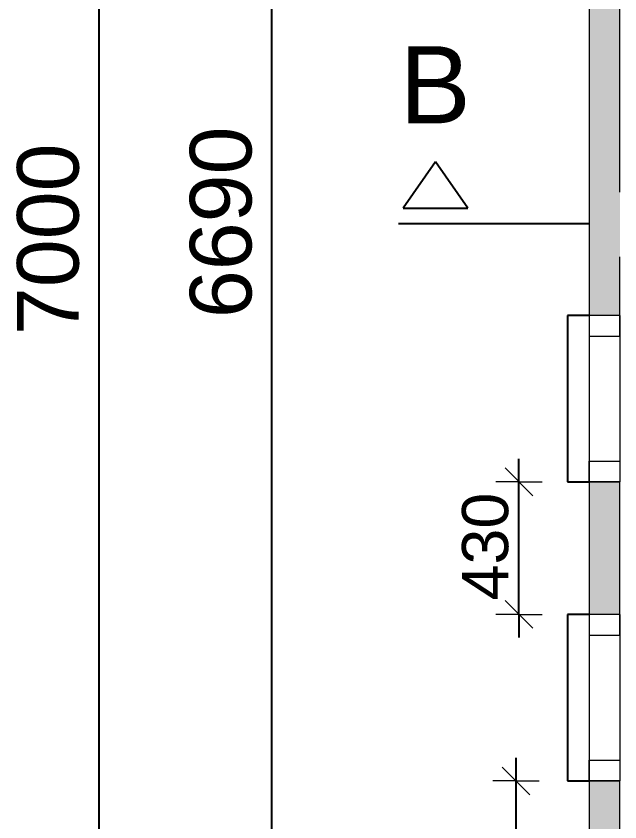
# Model space of a CAD drawing. Header units: millimetres. Extents: x 0 to 59350, y 0 to 29700.
# Drawn here: x 17451 to 18430, y 16347 to 17653 of the extents above; entities that cross this region are included whole.
import ezdxf

# ---------------------------------------------------------------- set-up
doc = ezdxf.new("R2010")
doc.units = ezdxf.units.MM
doc.linetypes.add('PUNKT2_S9', pattern=[1, 0, -1])
doc.layers.add('Standard', color=7, linetype='Continuous', lineweight=25)
doc.styles.add('ARIAL', font='arial.ttf')

msp = doc.modelspace()

# ---------------------------------------------------------------- hatches: boundary and pattern name
at = {"layer": 'Standard', "linetype": 'PUNKT2_S9', "lineweight": 18}
h = msp.add_hatch(color=59, dxfattribs=at)
h.paths.add_polyline_path([(18430.4, 15643.1), (18430.4, 16413.1), (18380.4, 16413.1), (18380.4, 15643.1)])
h.paths.add_polyline_path([(18430.4, 17168.1), (18430.4, 17953.1), (18380.4, 17953.1), (18380.4, 17168.1)])
h.paths.add_polyline_path([(18380.4, 18988.1), (18380.4, 18493.1), (18430.4, 18493.1), (18430.4, 18988.1)])
h.paths.add_polyline_path([(18380.4, 16898.1), (18380.4, 16683.1), (18430.4, 16683.1), (18430.4, 16898.1)])

# ---------------------------------------------------------------- linework, layer by layer
at = {"layer": 'Standard', "color": 7, "linetype": 'Continuous', "lineweight": -3}
for p, q in [((17585.6, 15538.1), (17585.6, 19038.1)), ((17865.9, 15643.1), (17865.9, 18988.1)), ((18266.7, 16898.1), (18266.7, 16935.6)), ((18266.7, 16683.1), (18266.7, 16898.1)), ((18266.7, 16683.1), (18266.7, 16645.6)), ((18261.9, 16413.1), (18261.9, 16450.6)), ((18261.9, 15538.1), (18261.9, 16413.1))]:
    msp.add_line(p, q, dxfattribs=at)
at = {"layer": 'Standard', "color": 36, "linetype": 'Continuous', "lineweight": 18}
for p, q in [((18380.4, 17953.1), (18380.4, 17168.1)), ((18430.4, 17368.1), (18430.4, 17953.1)), ((18430.4, 17168.1), (18430.4, 17263.1)), ((18430.4, 17168.1), (18380.4, 17168.1)), ((18380.4, 16898.1), (18430.4, 16898.1)), ((18380.4, 16898.1), (18380.4, 16683.1)), ((18430.4, 16683.1), (18430.4, 16898.1)), ((18430.4, 16683.1), (18380.4, 16683.1)), ((18380.4, 16413.1), (18430.4, 16413.1)), ((18380.4, 16413.1), (18380.4, 15643.1)), ((18430.4, 15643.1), (18430.4, 16413.1))]:
    msp.add_line(p, q, dxfattribs=at)
at = {"layer": 'Standard', "color": 51, "linetype": 'Continuous', "lineweight": -3}
for p, q in [((18131.5, 17417.1), (18079, 17342.1)), ((18184, 17342.1), (18131.5, 17417.1)), ((18079, 17342.1), (18184, 17342.1)), ((18071.5, 17317.1), (18381.5, 17317.1))]:
    msp.add_line(p, q, dxfattribs=at)
at = {"layer": 'Standard', "color": 117, "linetype": 'Continuous', "lineweight": -3}
for p, q in [((18345.4, 17168.1), (18345.4, 16898.1)), ((18380.4, 17168.1), (18345.4, 17168.1)), ((18345.4, 16898.1), (18380.4, 16898.1)), ((18345.4, 16683.1), (18345.4, 16413.1)), ((18380.4, 16683.1), (18345.4, 16683.1)), ((18345.4, 16413.1), (18380.4, 16413.1))]:
    msp.add_line(p, q, dxfattribs=at)
at = {"layer": 'Standard', "color": 2, "linetype": 'Continuous', "lineweight": 18}
for p, q in [((18380.4, 17168.1), (18380.4, 17134.6)), ((18430.4, 17168.1), (18380.4, 17168.1)), ((18380.4, 17168.1), (18380.4, 16898.1)), ((18430.4, 17134.6), (18430.4, 17168.1)), ((18430.4, 17168.1), (18430.4, 16898.1)), ((18380.4, 17134.6), (18430.4, 17134.6)), ((18380.4, 16898.1), (18380.4, 16931.6)), ((18380.4, 16931.6), (18430.4, 16931.6)), ((18430.4, 16931.6), (18430.4, 16898.1)), ((18430.4, 16898.1), (18380.4, 16898.1)), ((18380.4, 16683.1), (18380.4, 16649.6)), ((18430.4, 16683.1), (18380.4, 16683.1)), ((18380.4, 16683.1), (18380.4, 16413.1)), ((18430.4, 16649.6), (18430.4, 16683.1)), ((18430.4, 16683.1), (18430.4, 16413.1)), ((18380.4, 16649.6), (18430.4, 16649.6)), ((18380.4, 16413.1), (18380.4, 16446.6)), ((18380.4, 16446.6), (18430.4, 16446.6)), ((18430.4, 16446.6), (18430.4, 16413.1)), ((18430.4, 16413.1), (18380.4, 16413.1))]:
    msp.add_line(p, q, dxfattribs=at)
at = {"layer": 'Standard', "color": 7, "linetype": 'Continuous', "lineweight": 18}
for p, q in [((18289.2, 16875.6), (18244.2, 16920.6)), ((18266.7, 16898.1), (18229.2, 16898.1)), ((18266.7, 16898.1), (18304.2, 16898.1)), ((18289.2, 16660.6), (18244.2, 16705.6)), ((18266.7, 16683.1), (18229.2, 16683.1)), ((18266.7, 16683.1), (18304.2, 16683.1)), ((18284.4, 16390.6), (18239.4, 16435.6)), ((18261.9, 16413.1), (18224.4, 16413.1)), ((18261.9, 16413.1), (18299.4, 16413.1))]:
    msp.add_line(p, q, dxfattribs=at)

# ---------------------------------------------------------------- texts
at = {"layer": 'Standard', "color": 51, "linetype": 'Continuous', "lineweight": -3, "insert": (18073.2, 17479.6), "char_height": 125, "width": 178.33, "attachment_point": 7, "style": 'ARIAL'}
msp.add_mtext('\\W0.99;B', dxfattribs=at)
at = {"layer": 'Standard', "color": 7, "linetype": 'Continuous', "lineweight": 18, "attachment_point": 7, "rotation": 90, "style": 'ARIAL'}
for s, insert, char_height, width in [('\\W1.00;6690', (17834.2, 17163.6), 100, 363.563), ('\\W1.00;7000', (17553.9, 17136.1), 100, 363.563), ('\\W1.00;430', (18250.3, 16705.7), 75, 213.862)]:
    msp.add_mtext(s, dxfattribs=dict(at, insert=insert, char_height=char_height, width=width))

doc.saveas('drawing.dxf')
